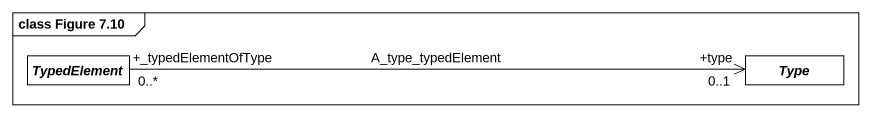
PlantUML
@startuml
mainframe class Figure 7.10
hide circle
hide empty members
abstract class TypedElement
abstract class Type
TypedElement "+_typedElementOfType\n0..*" -right-> "+type\n0..1" Type : A_type_typedElement
@enduml
